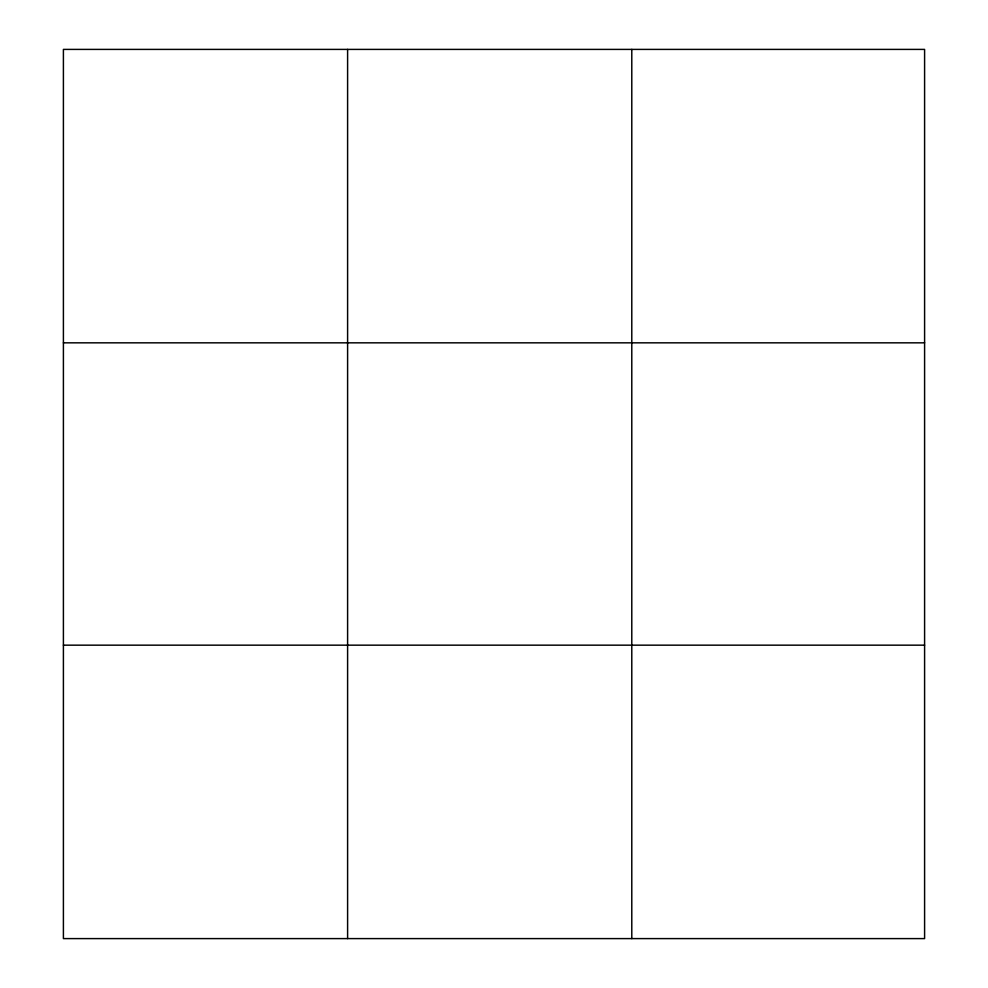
<?xml version="1.0" encoding="UTF-8"?>
<svg xmlns="http://www.w3.org/2000/svg" width="988" height="988" viewBox="0 0 988 988"><rect width="100%" height="100%" fill="white"/><g stroke="black" fill="none" stroke-linecap="round" stroke-linejoin="round"><path stroke-width="1.48" d="M347.603 938.6L347.603 49.4M631.789 938.6L631.789 49.4M924.595 342.836L924.595 49.4L63.405 49.4L63.405 938.6L924.595 938.6L924.595 342.836L63.405 342.836M63.405 645.164L924.595 645.164"/></g></svg>
